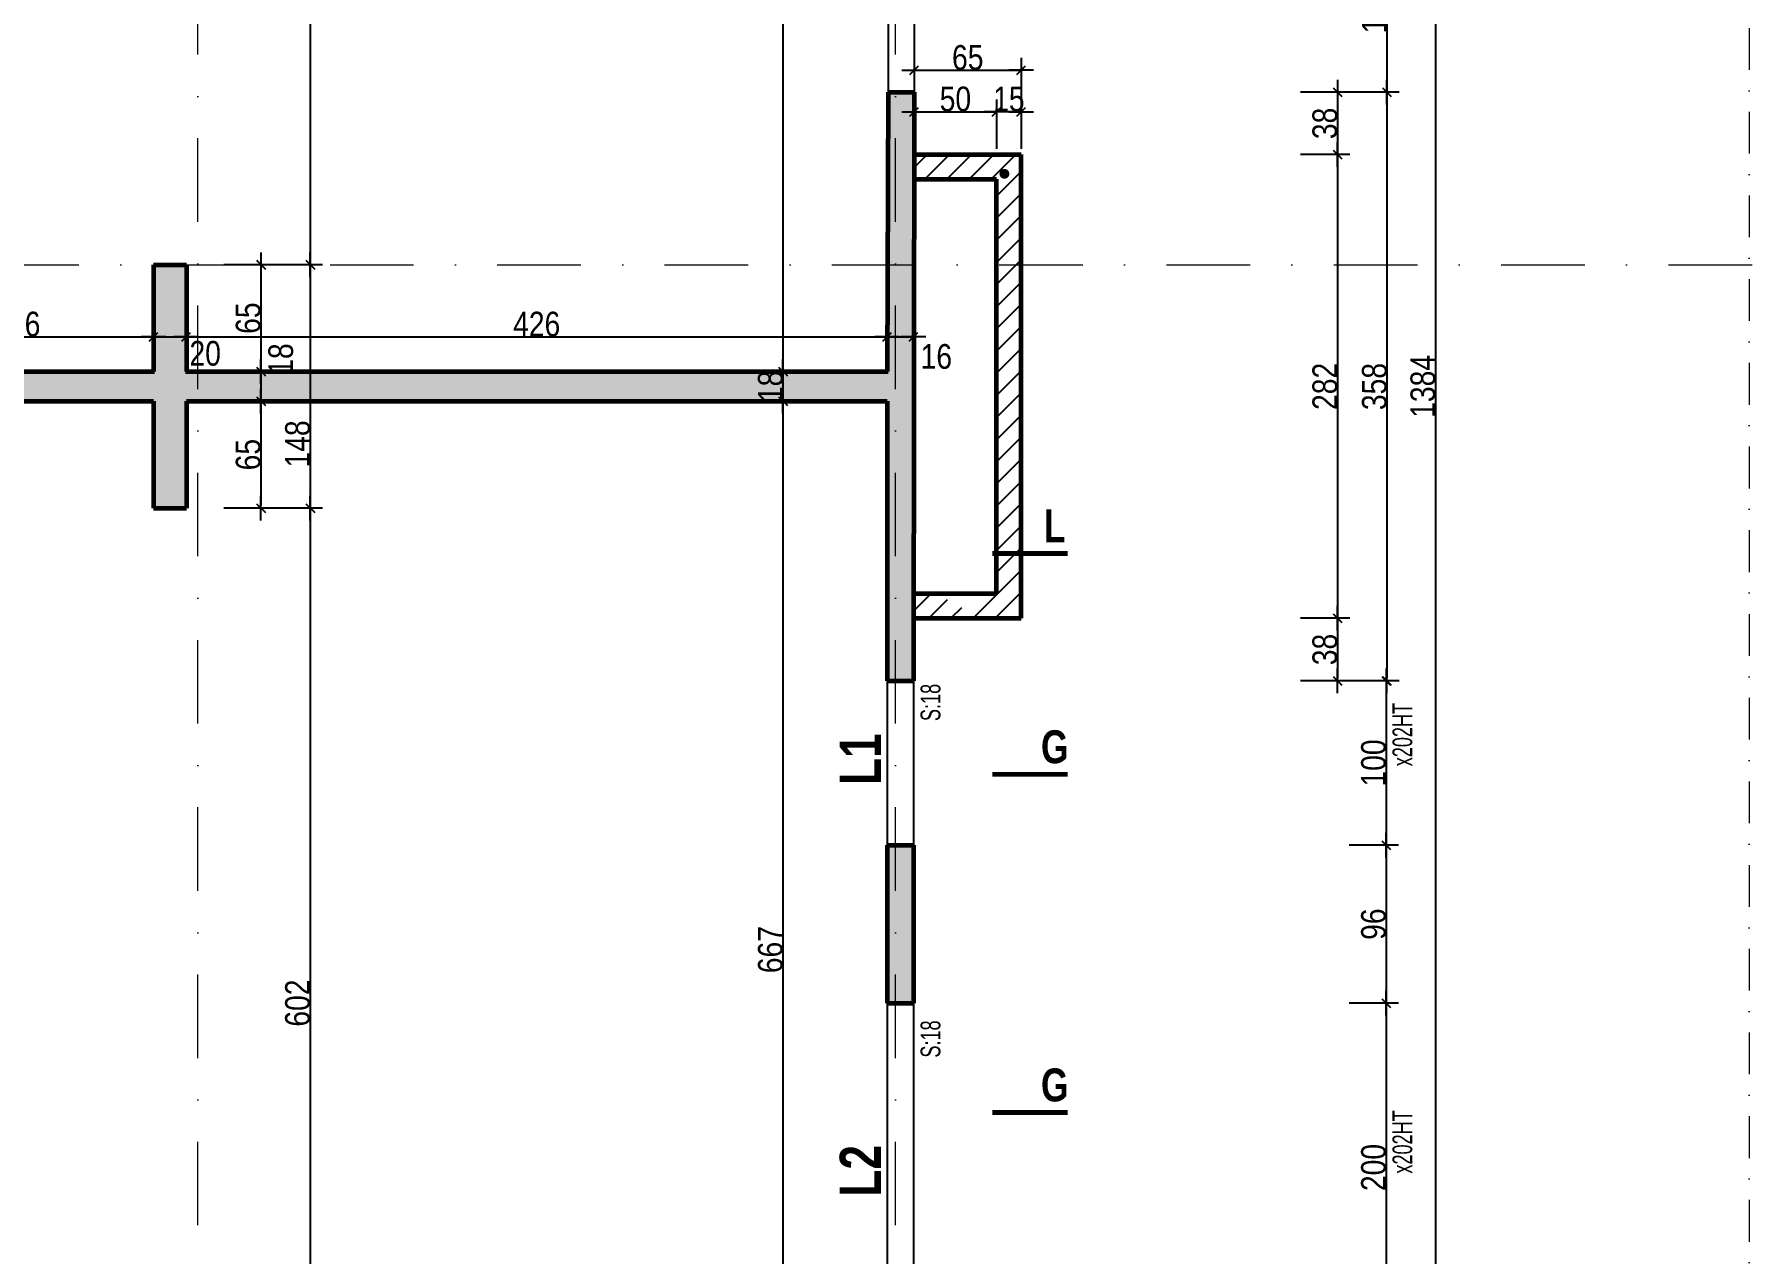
# Model space of a CAD drawing. Header units: millimetres. Extents: x 9051 to 35021, y -32652 to 0.
# Drawn here: x 30865 to 31910, y -30470 to -29728 of the extents above; entities that cross this region are included whole.
import ezdxf
from ezdxf.enums import TextEntityAlignment as Align

# ---------------------------------------------------------------- set-up
doc = ezdxf.new("R2010")
doc.units = ezdxf.units.MM
doc.linetypes.add('CACHEX2', pattern=[19.05, 12.7, -6.35])
doc.linetypes.add('TIRETPTX2', pattern=[50.8, 25.4, -12.7, 0, -12.7])
for name, color, linetype in [('01_cote_gen', 4, 'Continuous'), ('01_linteaux', 2, 'Continuous'), ('01_murs_sup', 2, 'CACHEX2'), ('01_poch_murs', 253, 'Continuous'), ('01_texte', 230, 'Continuous'), ('AA_COTES', 2, 'Continuous')]:
    doc.layers.add(name, color=color, linetype=linetype)
doc.layers.add('01_murs_coup', color=5, linetype='Continuous', lineweight=60)
doc.layers.add('01_tram_axes', color=2, linetype='TIRETPTX2', lineweight=9)
doc.styles.add('ARIAL NA', font='ARIALN.TTF')
doc.styles.add('impact', font='impact.ttf')
doc.styles.add('STYLE2', font='ARIALN.TTF')
doc.dimstyles.new('JB50', dxfattribs={"dimscale": 0.1, "dimtxt": 150, "dimasz": 15, "dimexe": 0.1, "dimexo": 0.1, "dimgap": 0.09, "dimtad": 1, "dimdec": 1, "dimdsep": 46, "dimtxsty": 'STYLE2', "dimblk1": 'BOND_G', "dimblk2": 'BOND_D', "dimsah": 1, "dimcen": 1.5, "dimdle": 0.01, "dimse1": 1, "dimse2": 1, "dimclrd": 4, "dimclre": 2, "dimclrt": 6, "dimazin": 2, "dimtfac": 2.333333, "dimtdec": 1, "dimtix": 1, "dimtmove": 2, "dimatfit": 3, "dimldrblk": 'BOND_G', "dimfxl": 1, "dimtolj": 1, "dimtzin": 0, "dimarcsym": 0})

# ---------------------------------------------------------------- blocks, each defined once
blk = doc.blocks.new('BOND_G')
at = {"layer": 'AA_COTES', "color": 0}
for p, q in [((0, -5), (0, 15)), ((5, 0), (-5, 0)), ((1.77, 1.77), (-1.77, -1.77))]:
    blk.add_line(p, q, dxfattribs=at)
blk = doc.blocks.new('BOND_D')
at = {"layer": 'AA_COTES', "color": 0}
for p, q in [((5, 0), (-5, 0)), ((-1.77, -1.77), (1.77, 1.77)), ((0, 5), (0, -15))]:
    blk.add_line(p, q, dxfattribs=at)
blk = doc.blocks.new('*D3959')
at = {"layer": '01_linteaux', "color": 4, "lineweight": -2, "ltscale": 0.1, "transparency": 16777216}
blk.add_line((31717.1, -29251.7), (31717.1, -30632.7), dxfattribs=at)
at = {"layer": 'Defpoints', "color": 0, "ltscale": 0.1, "transparency": 16777216}
for p in [(31699.6, -29250.2), (31449.1, -30634.2), (31717.1, -30634.2)]:
    blk.add_point(p, dxfattribs=at)
at = {"layer": '01_linteaux', "color": 4, "lineweight": -2, "ltscale": 0.1, "transparency": 16777216, "xscale": 1.5, "yscale": 1.5, "zscale": 1.5}
for name, p, rotation in [('BOND_G', (31717.1, -29250.2), 90), ('BOND_D', (31717.1, -30634.2), 270)]:
    blk.add_blockref(name, p, dxfattribs=dict(at, rotation=rotation))
at = {"layer": '01_linteaux', "color": 6, "ltscale": 0.1, "transparency": 16777216, "insert": (31709.5, -29942.2), "char_height": 15, "attachment_point": 5, "rotation": 90, "style": 'STYLE2'}
blk.add_mtext('\\A1;1384', dxfattribs=at)
blk = doc.blocks.new('*D4305')
at = {"layer": '01_linteaux', "color": 4, "lineweight": -2, "ltscale": 0.1, "transparency": 16777216}
blk.add_line((31687.6, -29664.8), (31687.6, -29761.8), dxfattribs=at)
at = {"layer": 'Defpoints', "color": 0, "ltscale": 0.1, "transparency": 16777216}
for p in [(31400.3, -29663.3), (31400.3, -29763.3), (31687.6, -29763.3)]:
    blk.add_point(p, dxfattribs=at)
at = {"layer": '01_linteaux', "color": 4, "lineweight": -2, "ltscale": 0.1, "transparency": 16777216, "xscale": 1.5, "yscale": 1.5, "zscale": 1.5}
for name, p, rotation in [('BOND_G', (31687.6, -29663.3), 90), ('BOND_D', (31687.6, -29763.3), 270)]:
    blk.add_blockref(name, p, dxfattribs=dict(at, rotation=rotation))
at = {"layer": '01_linteaux', "color": 6, "ltscale": 0.1, "transparency": 16777216, "insert": (31680, -29713.3), "char_height": 15, "attachment_point": 5, "rotation": 90, "style": 'STYLE2'}
blk.add_mtext('\\A1;100', dxfattribs=at)
blk = doc.blocks.new('*D4306')
at = {"layer": '01_linteaux', "color": 4, "lineweight": -2, "ltscale": 0.1, "transparency": 16777216}
blk.add_line((31687.6, -29764.8), (31687.6, -30119.7), dxfattribs=at)
at = {"layer": 'Defpoints', "color": 0, "ltscale": 0.1, "transparency": 16777216}
for p in [(31400.3, -29763.3), (31399.8, -30121.2), (31687.6, -30121.2)]:
    blk.add_point(p, dxfattribs=at)
at = {"layer": '01_linteaux', "color": 4, "lineweight": -2, "ltscale": 0.1, "transparency": 16777216, "xscale": 1.5, "yscale": 1.5, "zscale": 1.5}
for name, p, rotation in [('BOND_G', (31687.6, -29763.3), 90), ('BOND_D', (31687.6, -30121.2), 270)]:
    blk.add_blockref(name, p, dxfattribs=dict(at, rotation=rotation))
at = {"layer": '01_linteaux', "color": 6, "ltscale": 0.1, "transparency": 16777216, "insert": (31680, -29942.3), "char_height": 15, "attachment_point": 5, "rotation": 90, "style": 'STYLE2'}
blk.add_mtext('\\A1;358', dxfattribs=at)
blk = doc.blocks.new('*D4307')
at = {"layer": '01_linteaux', "color": 4, "lineweight": -2, "ltscale": 0.1, "transparency": 16777216}
blk.add_line((31687.1, -30122.7), (31687.1, -30219.7), dxfattribs=at)
at = {"layer": 'Defpoints', "color": 0, "ltscale": 0.1, "transparency": 16777216}
for p in [(31399.8, -30121.2), (31399.8, -30221.2), (31687.1, -30221.2)]:
    blk.add_point(p, dxfattribs=at)
at = {"layer": '01_linteaux', "color": 4, "lineweight": -2, "ltscale": 0.1, "transparency": 16777216, "xscale": 1.5, "yscale": 1.5, "zscale": 1.5}
for name, p, rotation in [('BOND_G', (31687.1, -30121.2), 90), ('BOND_D', (31687.1, -30221.2), 270)]:
    blk.add_blockref(name, p, dxfattribs=dict(at, rotation=rotation))
at = {"layer": '01_linteaux', "color": 6, "ltscale": 0.1, "transparency": 16777216, "insert": (31679.5, -30171.2), "char_height": 15, "attachment_point": 5, "rotation": 90, "style": 'STYLE2'}
blk.add_mtext('\\A1;100', dxfattribs=at)
blk = doc.blocks.new('*D4308')
at = {"layer": '01_linteaux', "color": 4, "lineweight": -2, "ltscale": 0.1, "transparency": 16777216}
blk.add_line((31687.1, -30222.7), (31687.1, -30315.7), dxfattribs=at)
at = {"layer": 'Defpoints', "color": 0, "ltscale": 0.1, "transparency": 16777216}
for p in [(31399.8, -30221.2), (31399.8, -30317.2), (31687.1, -30317.2)]:
    blk.add_point(p, dxfattribs=at)
at = {"layer": '01_linteaux', "color": 4, "lineweight": -2, "ltscale": 0.1, "transparency": 16777216, "xscale": 1.5, "yscale": 1.5, "zscale": 1.5}
for name, p, rotation in [('BOND_G', (31687.1, -30221.2), 90), ('BOND_D', (31687.1, -30317.2), 270)]:
    blk.add_blockref(name, p, dxfattribs=dict(at, rotation=rotation))
at = {"layer": '01_linteaux', "color": 6, "ltscale": 0.1, "transparency": 16777216, "insert": (31679.5, -30269.2), "char_height": 15, "attachment_point": 5, "rotation": 90, "style": 'STYLE2'}
blk.add_mtext('\\A1;96', dxfattribs=at)
blk = doc.blocks.new('*D4309')
at = {"layer": '01_linteaux', "color": 4, "lineweight": -2, "ltscale": 0.1, "transparency": 16777216}
blk.add_line((31687.1, -30318.7), (31687.1, -30515.7), dxfattribs=at)
at = {"layer": 'Defpoints', "color": 0, "ltscale": 0.1, "transparency": 16777216}
for p in [(31399.8, -30317.2), (31399.8, -30517.2), (31687.1, -30517.2)]:
    blk.add_point(p, dxfattribs=at)
at = {"layer": '01_linteaux', "color": 4, "lineweight": -2, "ltscale": 0.1, "transparency": 16777216, "xscale": 1.5, "yscale": 1.5, "zscale": 1.5}
for name, p, rotation in [('BOND_G', (31687.1, -30317.2), 90), ('BOND_D', (31687.1, -30517.2), 270)]:
    blk.add_blockref(name, p, dxfattribs=dict(at, rotation=rotation))
at = {"layer": '01_linteaux', "color": 6, "ltscale": 0.1, "transparency": 16777216, "insert": (31679.5, -30417.2), "char_height": 15, "attachment_point": 5, "rotation": 90, "style": 'STYLE2'}
blk.add_mtext('\\A1;200', dxfattribs=at)
blk = doc.blocks.new('*D4337')
at = {"layer": '01_cote_gen', "color": 4, "lineweight": -2, "ltscale": 0.1, "transparency": 16777216}
blk.add_line((31320.5, -29267.7), (31320.5, -29931.7), dxfattribs=at)
at = {"layer": 'Defpoints', "color": 0, "ltscale": 0.1, "transparency": 16777216}
for p in [(31305.2, -29266.2), (31305.2, -29933.2), (31320.5, -29933.2)]:
    blk.add_point(p, dxfattribs=at)
at = {"layer": '01_cote_gen', "color": 4, "lineweight": -2, "ltscale": 0.1, "transparency": 16777216, "xscale": 1.5, "yscale": 1.5, "zscale": 1.5}
for name, p, rotation in [('BOND_G', (31320.5, -29266.2), 90), ('BOND_D', (31320.5, -29933.2), 270)]:
    blk.add_blockref(name, p, dxfattribs=dict(at, rotation=rotation))
at = {"layer": '01_cote_gen', "color": 6, "ltscale": 0.1, "transparency": 16777216, "insert": (31312.9, -29599.7), "char_height": 15, "attachment_point": 5, "rotation": 90, "style": 'STYLE2'}
blk.add_mtext('\\A1;667', dxfattribs=at)
blk = doc.blocks.new('*D4338')
at = {"layer": '01_cote_gen', "color": 4, "lineweight": -2, "ltscale": 0.1, "transparency": 16777216}
blk.add_line((31320.5, -29934.7), (31320.5, -29949.7), dxfattribs=at)
at = {"layer": 'Defpoints', "color": 0, "ltscale": 0.1, "transparency": 16777216}
for p in [(31223.1, -29933.2), (31223.1, -29951.2), (31320.5, -29951.2)]:
    blk.add_point(p, dxfattribs=at)
at = {"layer": '01_cote_gen', "color": 4, "lineweight": -2, "ltscale": 0.1, "transparency": 16777216, "xscale": 1.5, "yscale": 1.5, "zscale": 1.5}
for name, p, rotation in [('BOND_G', (31320.5, -29933.2), 90), ('BOND_D', (31320.5, -29951.2), 270)]:
    blk.add_blockref(name, p, dxfattribs=dict(at, rotation=rotation))
at = {"layer": '01_cote_gen', "color": 6, "ltscale": 0.1, "transparency": 16777216, "insert": (31312.9, -29942.2), "char_height": 15, "attachment_point": 5, "rotation": 90, "style": 'STYLE2'}
blk.add_mtext('\\A1;18', dxfattribs=at)
blk = doc.blocks.new('*D4339')
at = {"layer": '01_cote_gen', "color": 4, "lineweight": -2, "ltscale": 0.1, "transparency": 16777216}
blk.add_line((31320.5, -29952.7), (31320.5, -30616.7), dxfattribs=at)
at = {"layer": 'Defpoints', "color": 0, "ltscale": 0.1, "transparency": 16777216}
for p in [(31220.4, -29951.2), (31293.2, -30618.2), (31320.5, -30618.2)]:
    blk.add_point(p, dxfattribs=at)
at = {"layer": '01_cote_gen', "color": 4, "lineweight": -2, "ltscale": 0.1, "transparency": 16777216, "xscale": 1.5, "yscale": 1.5, "zscale": 1.5}
for name, p, rotation in [('BOND_G', (31320.5, -29951.2), 90), ('BOND_D', (31320.5, -30618.2), 270)]:
    blk.add_blockref(name, p, dxfattribs=dict(at, rotation=rotation))
at = {"layer": '01_cote_gen', "color": 6, "ltscale": 0.1, "transparency": 16777216, "insert": (31312.9, -30284.7), "char_height": 15, "attachment_point": 5, "rotation": 90, "style": 'STYLE2'}
blk.add_mtext('\\A1;667', dxfattribs=at)
blk = doc.blocks.new('*D4340')
at = {"layer": '01_cote_gen', "color": 4, "lineweight": -2, "ltscale": 0.1, "transparency": 16777216}
blk.add_line((31033.2, -29267.7), (31033.2, -29866.7), dxfattribs=at)
at = {"layer": 'Defpoints', "color": 0, "ltscale": 0.1, "transparency": 16777216}
for p in [(30978.1, -29266.2), (30957.8, -29868.2), (31033.2, -29868.2)]:
    blk.add_point(p, dxfattribs=at)
at = {"layer": '01_cote_gen', "color": 4, "lineweight": -2, "ltscale": 0.1, "transparency": 16777216, "xscale": 1.5, "yscale": 1.5, "zscale": 1.5}
for name, p, rotation in [('BOND_G', (31033.2, -29266.2), 90), ('BOND_D', (31033.2, -29868.2), 270)]:
    blk.add_blockref(name, p, dxfattribs=dict(at, rotation=rotation))
at = {"layer": '01_cote_gen', "color": 6, "ltscale": 0.1, "transparency": 16777216, "insert": (31025.5, -29567.2), "char_height": 15, "attachment_point": 5, "rotation": 90, "style": 'STYLE2'}
blk.add_mtext('\\A1;602', dxfattribs=at)
blk = doc.blocks.new('*D4341')
at = {"layer": '01_cote_gen', "color": 4, "lineweight": -2, "ltscale": 0.1, "transparency": 16777216}
blk.add_line((31033.2, -29869.7), (31033.2, -30014.7), dxfattribs=at)
at = {"layer": 'Defpoints', "color": 0, "ltscale": 0.1, "transparency": 16777216}
for p in [(30957.8, -29868.2), (30957.8, -30016.2), (31033.2, -30016.2)]:
    blk.add_point(p, dxfattribs=at)
at = {"layer": '01_cote_gen', "color": 4, "lineweight": -2, "ltscale": 0.1, "transparency": 16777216, "xscale": 1.5, "yscale": 1.5, "zscale": 1.5}
for name, p, rotation in [('BOND_G', (31033.2, -29868.2), 90), ('BOND_D', (31033.2, -30016.2), 270)]:
    blk.add_blockref(name, p, dxfattribs=dict(at, rotation=rotation))
at = {"layer": '01_cote_gen', "color": 6, "ltscale": 0.1, "transparency": 16777216, "insert": (31025.5, -29977.2), "char_height": 15, "attachment_point": 5, "rotation": 90, "style": 'STYLE2'}
blk.add_mtext('\\A1;148', dxfattribs=at)
blk = doc.blocks.new('*D4342')
at = {"layer": '01_cote_gen', "color": 4, "lineweight": -2, "ltscale": 0.1, "transparency": 16777216}
blk.add_line((31033.2, -30017.7), (31033.2, -30616.7), dxfattribs=at)
at = {"layer": 'Defpoints', "color": 0, "ltscale": 0.1, "transparency": 16777216}
for p in [(30957.8, -30016.2), (30957.8, -30618.2), (31033.2, -30618.2)]:
    blk.add_point(p, dxfattribs=at)
at = {"layer": '01_cote_gen', "color": 4, "lineweight": -2, "ltscale": 0.1, "transparency": 16777216, "xscale": 1.5, "yscale": 1.5, "zscale": 1.5}
for name, p, rotation in [('BOND_G', (31033.2, -30016.2), 90), ('BOND_D', (31033.2, -30618.2), 270)]:
    blk.add_blockref(name, p, dxfattribs=dict(at, rotation=rotation))
at = {"layer": '01_cote_gen', "color": 6, "ltscale": 0.1, "transparency": 16777216, "insert": (31025.5, -30317.2), "char_height": 15, "attachment_point": 5, "rotation": 90, "style": 'STYLE2'}
blk.add_mtext('\\A1;602', dxfattribs=at)
blk = doc.blocks.new('*D4343')
at = {"layer": '01_cote_gen', "color": 4, "lineweight": -2, "ltscale": 0.1, "transparency": 16777216}
blk.add_line((31003.2, -29869.7), (31003.2, -29931.7), dxfattribs=at)
at = {"layer": 'Defpoints', "color": 0, "ltscale": 0.1, "transparency": 16777216}
for p in [(30957.8, -29868.2), (30982.1, -29933.2), (31003.2, -29933.2)]:
    blk.add_point(p, dxfattribs=at)
at = {"layer": '01_cote_gen', "color": 4, "lineweight": -2, "ltscale": 0.1, "transparency": 16777216, "xscale": 1.5, "yscale": 1.5, "zscale": 1.5}
for name, p, rotation in [('BOND_G', (31003.2, -29868.2), 90), ('BOND_D', (31003.2, -29933.2), 270)]:
    blk.add_blockref(name, p, dxfattribs=dict(at, rotation=rotation))
at = {"layer": '01_cote_gen', "color": 6, "ltscale": 0.1, "transparency": 16777216, "insert": (30995.5, -29900.7), "char_height": 15, "attachment_point": 5, "rotation": 90, "style": 'STYLE2'}
blk.add_mtext('\\A1;65', dxfattribs=at)
blk = doc.blocks.new('*D4344')
at = {"layer": '01_cote_gen', "color": 4, "lineweight": -2, "ltscale": 0.1, "transparency": 16777216}
blk.add_line((31003.2, -29934.7), (31003.2, -29949.7), dxfattribs=at)
at = {"layer": 'Defpoints', "color": 0, "ltscale": 0.1, "transparency": 16777216}
for p in [(30972.2, -29933.2), (30972.2, -29951.2), (31003.2, -29951.2)]:
    blk.add_point(p, dxfattribs=at)
at = {"layer": '01_cote_gen', "color": 4, "lineweight": -2, "ltscale": 0.1, "transparency": 16777216, "xscale": 1.5, "yscale": 1.5, "zscale": 1.5}
for name, p, rotation in [('BOND_G', (31003.2, -29933.2), 90), ('BOND_D', (31003.2, -29951.2), 270)]:
    blk.add_blockref(name, p, dxfattribs=dict(at, rotation=rotation))
at = {"layer": '01_cote_gen', "color": 6, "ltscale": 0.1, "transparency": 16777216, "insert": (31015.3, -29925.6), "char_height": 15, "attachment_point": 5, "rotation": 90, "style": 'STYLE2'}
blk.add_mtext('\\A1;18', dxfattribs=at)
blk = doc.blocks.new('*D4345')
at = {"layer": '01_cote_gen', "color": 4, "lineweight": -2, "ltscale": 0.1, "transparency": 16777216}
blk.add_line((31003.2, -29952.7), (31003.2, -30014.7), dxfattribs=at)
at = {"layer": 'Defpoints', "color": 0, "ltscale": 0.1, "transparency": 16777216}
for p in [(30971, -29951.2), (30957.8, -30016.2), (31003.2, -30016.2)]:
    blk.add_point(p, dxfattribs=at)
at = {"layer": '01_cote_gen', "color": 4, "lineweight": -2, "ltscale": 0.1, "transparency": 16777216, "xscale": 1.5, "yscale": 1.5, "zscale": 1.5}
for name, p, rotation in [('BOND_G', (31003.2, -29951.2), 90), ('BOND_D', (31003.2, -30016.2), 270)]:
    blk.add_blockref(name, p, dxfattribs=dict(at, rotation=rotation))
at = {"layer": '01_cote_gen', "color": 6, "ltscale": 0.1, "transparency": 16777216, "insert": (30995.5, -29983.7), "char_height": 15, "attachment_point": 5, "rotation": 90, "style": 'STYLE2'}
blk.add_mtext('\\A1;65', dxfattribs=at)
blk = doc.blocks.new('*D4097')
at = {"layer": '01_cote_gen', "color": 4, "lineweight": -2, "ltscale": 0.1, "transparency": 16777216}
blk.add_line((30773.3, -29912), (30936.3, -29912), dxfattribs=at)
at = {"layer": 'Defpoints', "color": 0, "ltscale": 0.1, "transparency": 16777216}
for p in [(30937.8, -29912), (30937.8, -29920.7), (30771.8, -29930.9)]:
    blk.add_point(p, dxfattribs=at)
at = {"layer": '01_cote_gen', "color": 4, "lineweight": -2, "ltscale": 0.1, "transparency": 16777216, "xscale": 1.5, "yscale": 1.5, "zscale": 1.5, "rotation": 180}
blk.add_blockref('BOND_G', (30771.8, -29912), dxfattribs=at)
at = {"layer": '01_cote_gen', "color": 4, "lineweight": -2, "ltscale": 0.1, "transparency": 16777216, "xscale": 1.5, "yscale": 1.5, "zscale": 1.5}
blk.add_blockref('BOND_D', (30937.8, -29912), dxfattribs=at)
at = {"layer": '01_cote_gen', "color": 6, "ltscale": 0.1, "transparency": 16777216, "insert": (30854.8, -29904.4), "char_height": 15, "attachment_point": 5, "style": 'STYLE2'}
blk.add_mtext('\\A1;166', dxfattribs=at)
blk = doc.blocks.new('*D4098')
at = {"layer": '01_cote_gen', "color": 4, "lineweight": -2, "ltscale": 0.1, "transparency": 16777216}
blk.add_line((30939.3, -29912), (30956.3, -29912), dxfattribs=at)
at = {"layer": 'Defpoints', "color": 0, "ltscale": 0.1, "transparency": 16777216}
for p in [(30937.8, -29897.4), (30957.8, -29897.4), (30957.8, -29912)]:
    blk.add_point(p, dxfattribs=at)
at = {"layer": '01_cote_gen', "color": 4, "lineweight": -2, "ltscale": 0.1, "transparency": 16777216, "xscale": 1.5, "yscale": 1.5, "zscale": 1.5, "rotation": 180}
blk.add_blockref('BOND_G', (30937.8, -29912), dxfattribs=at)
at = {"layer": '01_cote_gen', "color": 4, "lineweight": -2, "ltscale": 0.1, "transparency": 16777216, "xscale": 1.5, "yscale": 1.5, "zscale": 1.5}
blk.add_blockref('BOND_D', (30957.8, -29912), dxfattribs=at)
at = {"layer": '01_cote_gen', "color": 6, "ltscale": 0.1, "transparency": 16777216, "insert": (30969.3, -29922.2), "char_height": 15, "attachment_point": 5, "style": 'STYLE2'}
blk.add_mtext('\\A1;20', dxfattribs=at)
blk = doc.blocks.new('*D4099')
at = {"layer": '01_cote_gen', "color": 4, "lineweight": -2, "ltscale": 0.1, "transparency": 16777216}
blk.add_line((30959.3, -29912), (31382.3, -29912), dxfattribs=at)
at = {"layer": 'Defpoints', "color": 0, "ltscale": 0.1, "transparency": 16777216}
for p in [(30957.8, -29887.8), (31383.8, -29887.8), (31383.8, -29912)]:
    blk.add_point(p, dxfattribs=at)
at = {"layer": '01_cote_gen', "color": 4, "lineweight": -2, "ltscale": 0.1, "transparency": 16777216, "xscale": 1.5, "yscale": 1.5, "zscale": 1.5, "rotation": 180}
blk.add_blockref('BOND_G', (30957.8, -29912), dxfattribs=at)
at = {"layer": '01_cote_gen', "color": 4, "lineweight": -2, "ltscale": 0.1, "transparency": 16777216, "xscale": 1.5, "yscale": 1.5, "zscale": 1.5}
blk.add_blockref('BOND_D', (31383.8, -29912), dxfattribs=at)
at = {"layer": '01_cote_gen', "color": 6, "ltscale": 0.1, "transparency": 16777216, "insert": (31170.8, -29904.4), "char_height": 15, "attachment_point": 5, "style": 'STYLE2'}
blk.add_mtext('\\A1;426', dxfattribs=at)
blk = doc.blocks.new('*D4100')
at = {"layer": '01_cote_gen', "color": 4, "lineweight": -2, "ltscale": 0.1, "transparency": 16777216}
blk.add_line((31385.3, -29912), (31398.3, -29912), dxfattribs=at)
at = {"layer": 'Defpoints', "color": 0, "ltscale": 0.1, "transparency": 16777216}
for p in [(31383.8, -29894.2), (31399.8, -29894.2), (31399.8, -29912)]:
    blk.add_point(p, dxfattribs=at)
at = {"layer": '01_cote_gen', "color": 4, "lineweight": -2, "ltscale": 0.1, "transparency": 16777216, "xscale": 1.5, "yscale": 1.5, "zscale": 1.5, "rotation": 180}
blk.add_blockref('BOND_G', (31383.8, -29912), dxfattribs=at)
at = {"layer": '01_cote_gen', "color": 4, "lineweight": -2, "ltscale": 0.1, "transparency": 16777216, "xscale": 1.5, "yscale": 1.5, "zscale": 1.5}
blk.add_blockref('BOND_D', (31399.8, -29912), dxfattribs=at)
at = {"layer": '01_cote_gen', "color": 6, "ltscale": 0.1, "transparency": 16777216, "insert": (31413.7, -29924.1), "char_height": 15, "attachment_point": 5, "style": 'STYLE2'}
blk.add_mtext('\\A1;16', dxfattribs=at)
blk = doc.blocks.new('*D4457')
at = {"layer": '01_cote_gen', "color": 4, "lineweight": -2, "ltscale": 0.1, "transparency": 16777216}
blk.add_line((31657.6, -29764.8), (31657.6, -29799.7), dxfattribs=at)
at = {"layer": 'Defpoints', "color": 0, "ltscale": 0.1, "transparency": 16777216}
for p in [(31400.3, -29763.3), (31465.3, -29801.2), (31657.6, -29801.2)]:
    blk.add_point(p, dxfattribs=at)
at = {"layer": '01_cote_gen', "color": 4, "lineweight": -2, "ltscale": 0.1, "transparency": 16777216, "xscale": 1.5, "yscale": 1.5, "zscale": 1.5}
for name, p, rotation in [('BOND_G', (31657.6, -29763.3), 90), ('BOND_D', (31657.6, -29801.2), 270)]:
    blk.add_blockref(name, p, dxfattribs=dict(at, rotation=rotation))
at = {"layer": '01_cote_gen', "color": 6, "ltscale": 0.1, "transparency": 16777216, "insert": (31649.9, -29782.3), "char_height": 15, "attachment_point": 5, "rotation": 90, "style": 'STYLE2'}
blk.add_mtext('\\A1;38', dxfattribs=at)
blk = doc.blocks.new('*D4458')
at = {"layer": '01_cote_gen', "color": 4, "lineweight": -2, "ltscale": 0.1, "transparency": 16777216}
blk.add_line((31657.6, -29802.7), (31657.6, -30081.7), dxfattribs=at)
at = {"layer": 'Defpoints', "color": 0, "ltscale": 0.1, "transparency": 16777216}
for p in [(31465.3, -29801.2), (31465.3, -30083.2), (31657.6, -30083.2)]:
    blk.add_point(p, dxfattribs=at)
at = {"layer": '01_cote_gen', "color": 4, "lineweight": -2, "ltscale": 0.1, "transparency": 16777216, "xscale": 1.5, "yscale": 1.5, "zscale": 1.5}
for name, p, rotation in [('BOND_G', (31657.6, -29801.2), 90), ('BOND_D', (31657.6, -30083.2), 270)]:
    blk.add_blockref(name, p, dxfattribs=dict(at, rotation=rotation))
at = {"layer": '01_cote_gen', "color": 6, "ltscale": 0.1, "transparency": 16777216, "insert": (31649.9, -29942.2), "char_height": 15, "attachment_point": 5, "rotation": 90, "style": 'STYLE2'}
blk.add_mtext('\\A1;282', dxfattribs=at)
blk = doc.blocks.new('*D4459')
at = {"layer": '01_cote_gen', "color": 4, "lineweight": -2, "ltscale": 0.1, "transparency": 16777216}
blk.add_line((31657.6, -30084.7), (31657.6, -30119.7), dxfattribs=at)
at = {"layer": 'Defpoints', "color": 0, "ltscale": 0.1, "transparency": 16777216}
for p in [(31465.3, -30083.2), (31399.8, -30121.2), (31657.6, -30121.2)]:
    blk.add_point(p, dxfattribs=at)
at = {"layer": '01_cote_gen', "color": 4, "lineweight": -2, "ltscale": 0.1, "transparency": 16777216, "xscale": 1.5, "yscale": 1.5, "zscale": 1.5}
for name, p, rotation in [('BOND_G', (31657.6, -30083.2), 90), ('BOND_D', (31657.6, -30121.2), 270)]:
    blk.add_blockref(name, p, dxfattribs=dict(at, rotation=rotation))
at = {"layer": '01_cote_gen', "color": 6, "ltscale": 0.1, "transparency": 16777216, "insert": (31649.9, -30102.2), "char_height": 15, "attachment_point": 5, "rotation": 90, "style": 'STYLE2'}
blk.add_mtext('\\A1;38', dxfattribs=at)
blk = doc.blocks.new('*D4460')
at = {"layer": '01_cote_gen', "color": 4, "lineweight": -2, "ltscale": 0.1, "transparency": 16777216}
blk.add_line((31401.8, -29750), (31463.8, -29750), dxfattribs=at)
at = {"layer": 'Defpoints', "color": 0, "ltscale": 0.1, "transparency": 16777216}
for p in [(31465.3, -29750), (31400.3, -29751.6), (31465.3, -29801.2)]:
    blk.add_point(p, dxfattribs=at)
at = {"layer": '01_cote_gen', "color": 4, "lineweight": -2, "ltscale": 0.1, "transparency": 16777216, "xscale": 1.5, "yscale": 1.5, "zscale": 1.5, "rotation": 180}
blk.add_blockref('BOND_G', (31400.3, -29750), dxfattribs=at)
at = {"layer": '01_cote_gen', "color": 4, "lineweight": -2, "ltscale": 0.1, "transparency": 16777216, "xscale": 1.5, "yscale": 1.5, "zscale": 1.5}
blk.add_blockref('BOND_D', (31465.3, -29750), dxfattribs=at)
at = {"layer": '01_cote_gen', "color": 6, "ltscale": 0.1, "transparency": 16777216, "insert": (31432.8, -29742.3), "char_height": 15, "attachment_point": 5, "style": 'STYLE2'}
blk.add_mtext('\\A1;65', dxfattribs=at)
blk = doc.blocks.new('*D4461')
at = {"layer": '01_cote_gen', "color": 4, "lineweight": -2, "ltscale": 0.1, "transparency": 16777216}
blk.add_line((31401.8, -29775.2), (31448.8, -29775.2), dxfattribs=at)
at = {"layer": 'Defpoints', "color": 0, "ltscale": 0.1, "transparency": 16777216}
for p in [(31450.3, -29775.2), (31400.3, -29789.2), (31450.3, -29816.2)]:
    blk.add_point(p, dxfattribs=at)
at = {"layer": '01_cote_gen', "color": 4, "lineweight": -2, "ltscale": 0.1, "transparency": 16777216, "xscale": 1.5, "yscale": 1.5, "zscale": 1.5, "rotation": 180}
blk.add_blockref('BOND_G', (31400.3, -29775.2), dxfattribs=at)
at = {"layer": '01_cote_gen', "color": 4, "lineweight": -2, "ltscale": 0.1, "transparency": 16777216, "xscale": 1.5, "yscale": 1.5, "zscale": 1.5}
blk.add_blockref('BOND_D', (31450.3, -29775.2), dxfattribs=at)
at = {"layer": '01_cote_gen', "color": 6, "ltscale": 0.1, "transparency": 16777216, "insert": (31425.3, -29767.5), "char_height": 15, "attachment_point": 5, "style": 'STYLE2'}
blk.add_mtext('\\A1;50', dxfattribs=at)
blk = doc.blocks.new('*D4462')
at = {"layer": '01_cote_gen', "color": 4, "lineweight": -2, "ltscale": 0.1, "transparency": 16777216}
for p, q in [((31448.8, -29775.2), (31447.3, -29775.2)), ((31465.3, -29775.2), (31450.3, -29775.2)), ((31466.8, -29775.2), (31468.3, -29775.2))]:
    blk.add_line(p, q, dxfattribs=at)
at = {"layer": 'Defpoints', "color": 0, "ltscale": 0.1, "transparency": 16777216}
for p in [(31450.3, -29775.2), (31465.3, -29772.5), (31450.3, -29782.7)]:
    blk.add_point(p, dxfattribs=at)
at = {"layer": '01_cote_gen', "color": 4, "lineweight": -2, "ltscale": 0.1, "transparency": 16777216, "xscale": 1.5, "yscale": 1.5, "zscale": 1.5}
blk.add_blockref('BOND_D', (31450.3, -29775.2), dxfattribs=at)
at = {"layer": '01_cote_gen', "color": 4, "lineweight": -2, "ltscale": 0.1, "transparency": 16777216, "xscale": 1.5, "yscale": 1.5, "zscale": 1.5, "rotation": 180}
blk.add_blockref('BOND_G', (31465.3, -29775.2), dxfattribs=at)
at = {"layer": '01_cote_gen', "color": 6, "ltscale": 0.1, "transparency": 16777216, "insert": (31457.8, -29767.5), "char_height": 15, "attachment_point": 5, "style": 'STYLE2'}
blk.add_mtext('\\A1;15', dxfattribs=at)

msp = doc.modelspace()

# ---------------------------------------------------------------- hatches: boundary and pattern name
at = {"layer": '01_murs_sup', "ltscale": 0.1}
h = msp.add_hatch(dxfattribs=at)
h.set_pattern_fill('DASH', color=256, scale=2.5, angle=135)
h.set_pattern_definition([(135, (1661.767, 4701.774), (-11.2253202, 9e-16), [7.9375, -7.9375])])
h.paths.add_polyline_path([(30586.84, -29250.23), (30360.84, -29250.23), (30360.84, -29877.23), (30612.84, -29877.23), (30612.84, -29859.23), (30376.84, -29859.23), (30376.84, -29266.23), (30586.84, -29266.23)])
h.paths.add_polyline_path([(30844.84, -29250.23), (30686.84, -29250.23), (30686.84, -29266.23), (30844.84, -29266.23)])
h.paths.add_polyline_path([(31162.84, -29250.23), (30944.84, -29250.23), (30944.84, -29266.23), (31162.84, -29266.23)])
h.paths.add_polyline_path([(31399.84, -29250.23), (31262.84, -29250.23), (31262.84, -29266.23), (31383.84, -29266.23), (31383.84, -29317.23), (31399.84, -29317.23)])
h.paths.add_polyline_path([(31399.84, -29517.23), (31383.84, -29517.23), (31384.33, -29663.27), (31400.33, -29663.27)])
h.paths.add_polyline_path([(31400.33, -29763.27), (31384.33, -29763.27), (31383.84, -29933.23), (30957.84, -29933.23), (30957.84, -29868.23), (30937.84, -29868.23), (30937.84, -29933.23), (30771.84, -29933.23), (30771.84, -29859.23), (30714.84, -29859.23), (30714.84, -29877.23), (30753.84, -29877.23), (30753.84, -30007.23), (30714.84, -30007.23), (30714.84, -30025.23), (30771.84, -30025.23), (30771.84, -29951.23), (30937.84, -29951.23), (30937.84, -30016.23), (30957.84, -30016.23), (30957.84, -29951.23), (31383.84, -29951.23), (31383.84, -30121.23), (31399.84, -30121.23)])
h.paths.add_polyline_path([(31399.84, -30221.23), (31383.84, -30221.23), (31383.84, -30317.23), (31399.84, -30317.23)])
h.paths.add_polyline_path([(31399.84, -30541.86), (31383.84, -30541.86), (31383.84, -30618.23), (31256.84, -30618.23), (31256.84, -30634.23), (31399.84, -30634.23)])
h.paths.add_polyline_path([(31056.84, -30618.23), (30721.84, -30618.23), (30721.84, -30634.23), (31056.84, -30634.23)])
h.paths.add_polyline_path([(30621.84, -30618.23), (30376.84, -30618.23), (30376.84, -30025.23), (30612.84, -30025.23), (30612.84, -30007.23), (30360.84, -30007.23), (30360.84, -30634.23), (30621.84, -30634.23)])
h.paths.add_polyline_path([(30358.84, -30022.21), (30119.84, -30022.21), (30119.84, -30040.21), (30342.84, -30040.21), (30342.84, -30380.21), (30002.84, -30380.21), (30002.84, -30040.21), (30017.84, -30040.21), (30017.84, -30022.21), (29919.84, -30022.21), (29919.84, -30040.21), (29982.84, -30040.21), (29982.84, -30203.21), (29757.84, -30203.21), (29757.84, -30040.21), (29817.84, -30040.21), (29817.84, -30022.21), (29737.84, -30022.21), (29737.84, -30443.21), (29963.8, -30443.21), (29963.8, -30608.21), (29738.84, -30608.21), (29738.84, -30792.21), (29756.84, -30792.21), (29756.84, -30628.21), (29983.8, -30628.21), (29983.8, -30400.22), (30342.84, -30400.21), (30342.84, -30673.23), (30358.84, -30673.23)])
h.paths.add_polyline_path([(29963.8, -30423.21), (29757.84, -30423.21), (29757.84, -30333.21), (29982.84, -30333.21), (29982.84, -30380.21), (29963.8, -30380.21)], flags=16)
h.paths.add_polyline_path([(29982.84, -30313.21), (29757.84, -30313.21), (29757.84, -30223.21), (29982.84, -30223.21)], flags=16)
h.paths.add_polyline_path([(30358.84, -30773.23), (30342.84, -30773.23), (30342.84, -31017.23), (30358.84, -31017.23)])
h.paths.add_polyline_path([(30358.84, -31117.23), (30342.84, -31117.23), (30342.84, -31317.23), (30358.84, -31317.23)])
h.paths.add_polyline_path([(30358.84, -31417.23), (30342.84, -31417.23), (30342.84, -31663.23), (30312.84, -31663.23), (30312.84, -31679.23), (30358.84, -31679.23)])
at = {"layer": '01_poch_murs', "ltscale": 0.1}
h = msp.add_hatch(color=256, dxfattribs=at)
h.dxf.hatch_style = 1
h.paths.add_polyline_path([(29608.84, -29552.29), (29590.84, -29552.29), (29590.84, -29250.23), (29487.84, -29250.23), (29487.84, -29266.23), (29590.84, -29266.23), (29590.84, -29911.24), (29608.84, -29911.24), (29608.84, -29877.24), (29984.84, -29877.24), (29984.84, -29859.21), (29608.84, -29859.23), (29608.84, -29266.23), (29687.84, -29266.23), (29687.84, -29250.23), (29608.84, -29250.23)])
h.paths.add_polyline_path([(29387.84, -29250.23), (29287.84, -29250.23), (29287.84, -29266.23), (29387.84, -29266.23)])
h.paths.add_polyline_path([(29087.84, -29250.23), (28974.84, -29250.23), (28974.84, -29722.23), (28990.84, -29722.23), (28990.84, -29266.23), (29087.84, -29266.23)])
h.paths.add_polyline_path([(30358.84, -29552.29), (30342.84, -29552.29), (30342.84, -29250.23), (30187.84, -29250.23), (30187.84, -29266.23), (30342.84, -29266.23), (30342.84, -29859.23), (30086.84, -29859.23), (30086.84, -29877.23), (30358.84, -29877.21)])
h.paths.add_polyline_path([(30087.84, -29250.23), (29887.84, -29250.23), (29887.84, -29266.23), (30087.84, -29266.23)])
h.paths.add_polyline_path([(30017.84, -30022.21), (29919.84, -30022.21), (29919.84, -30040.21), (29982.84, -30040.21), (29982.84, -30203.21), (29757.84, -30203.21), (29757.84, -30040.21), (29817.84, -30040.21), (29817.84, -30022.21), (29737.84, -30022.21), (29737.84, -30443.21), (29963.8, -30443.21), (29963.8, -30608.21), (29738.84, -30608.21), (29738.84, -30792.21), (29756.84, -30792.21), (29756.84, -30628.21), (29983.8, -30628.21), (29983.8, -30400.22), (30342.84, -30400.21), (30342.84, -30673.23), (30358.84, -30673.23), (30358.84, -30022.21), (30119.84, -30022.21), (30119.84, -30040.21), (30342.84, -30040.21), (30342.84, -30380.21), (30002.84, -30380.21), (30002.84, -30040.21), (30017.84, -30040.21)])
h.paths.add_polyline_path([(29982.84, -30223.21), (29982.84, -30313.21), (29757.84, -30313.21), (29757.84, -30223.21)], flags=16)
h.paths.add_polyline_path([(29982.84, -30333.21), (29982.84, -30380.21), (29963.8, -30380.21), (29963.8, -30423.21), (29757.84, -30423.21), (29757.84, -30333.21)], flags=16)
h.paths.add_polyline_path([(29608.84, -30013.24), (29590.84, -30013.24), (29590.84, -30077.23), (28990.84, -30077.23), (28990.84, -29822.23), (28974.84, -29822.23), (28974.84, -30222.23), (28990.84, -30222.23), (28990.84, -30095.23), (29590.84, -30095.23), (29590.84, -30501.22), (29608.84, -30501.22)])
h.paths.add_polyline_path([(29608.84, -30603.22), (29590.84, -30603.22), (29590.87, -30889.23), (28990.87, -30889.23), (28990.84, -30827.23), (28974.84, -30827.23), (28974.84, -31118.23), (28990.84, -31118.23), (28990.87, -30907.23), (29590.87, -30907.23), (29590.84, -31112.23), (29631.84, -31112.23), (29631.84, -31094.23), (29608.84, -31094.23)])
h.paths.add_polyline_path([(29756.84, -30894.21), (29738.84, -30894.21), (29738.84, -31094.23), (29733.84, -31094.23), (29733.84, -31112.23), (29738.84, -31112.23), (29738.84, -31503.22), (29507.84, -31503.22), (29507.84, -31521.22), (29738.84, -31521.22), (29738.84, -31679.23), (29978.84, -31679.23), (29978.84, -31943.23), (29723.84, -31943.23), (29723.84, -31943.23), (30056.84, -31943.23), (30056.84, -31943.23), (29994.84, -31943.23), (29994.84, -31679.23), (30012.84, -31679.23), (30012.84, -31663.23), (29756.84, -31663.23)])
h.paths.add_polyline_path([(30358.84, -30773.23), (30342.84, -30773.23), (30342.84, -31017.23), (30358.84, -31017.23)])
h.paths.add_polyline_path([(30621.84, -30618.23), (30376.84, -30618.23), (30376.84, -30025.23), (30612.84, -30025.23), (30612.84, -30007.23), (30360.84, -30007.23), (30360.84, -30634.23), (30621.84, -30634.23)])
h.paths.add_polyline_path([(30820.84, -30618.23), (30721.84, -30618.23), (30721.84, -30634.23), (30820.84, -30634.23)])
h.paths.add_polyline_path([(31156.84, -30618.23), (30920.84, -30618.23), (30920.84, -30634.23), (31156.84, -30634.23)])
h.paths.add_polyline_path([(31399.84, -30541.86), (31383.84, -30541.86), (31383.84, -30618.23), (31256.84, -30618.23), (31256.84, -30634.23), (31399.84, -30634.23)])
h.paths.add_polyline_path([(31399.84, -30517.23), (31383.84, -30517.23), (31383.84, -30541.86), (31399.84, -30541.86)])
h.paths.add_polyline_path([(31399.84, -30221.23), (31383.84, -30221.23), (31383.84, -30317.23), (31399.84, -30317.23)])
h.paths.add_polyline_path([(31400.33, -29763.27), (31384.33, -29763.27), (31383.84, -29933.23), (30957.84, -29933.23), (30957.84, -29868.23), (30937.84, -29868.23), (30937.84, -29933.23), (30771.84, -29933.23), (30771.84, -29859.23), (30714.84, -29859.23), (30714.84, -29877.23), (30753.84, -29877.23), (30753.84, -30007.23), (30714.84, -30007.23), (30714.84, -30025.23), (30771.84, -30025.23), (30771.84, -29951.23), (30937.84, -29951.23), (30937.84, -30016.23), (30957.84, -30016.23), (30957.84, -29951.23), (31383.84, -29951.23), (31383.84, -30121.23), (31399.84, -30121.23)])
h.paths.add_polyline_path([(31399.84, -29517.23), (31383.84, -29517.23), (31384.33, -29663.27), (31400.33, -29663.27)])
h.paths.add_polyline_path([(31399.84, -29250.23), (31262.84, -29250.23), (31262.84, -29266.23), (31383.84, -29266.23), (31383.84, -29317.23), (31399.84, -29317.23)])
h.paths.add_polyline_path([(30586.84, -29250.23), (30360.84, -29250.23), (30360.84, -29877.23), (30612.84, -29877.23), (30612.84, -29859.23), (30376.84, -29859.23), (30376.84, -29266.23), (30586.84, -29266.23)])
h.paths.add_polyline_path([(30844.84, -29250.23), (30686.84, -29250.23), (30686.84, -29266.23), (30844.84, -29266.23)])
h.paths.add_polyline_path([(31162.84, -29250.23), (30944.84, -29250.23), (30944.84, -29266.23), (31162.84, -29266.23)])
h = msp.add_hatch(dxfattribs=at)
h.set_pattern_fill('ANSI31', color=256, scale=3)
h.paths.add_polyline_path([(31424.87, -29801.23), (31400.28, -29801.23), (31400.26, -29816.23), (31424.87, -29816.23)])
h.paths.add_polyline_path([(31449.87, -29801.23), (31424.87, -29801.23), (31424.87, -29816.23), (31449.87, -29816.23)])
h.paths.add_polyline_path([(31465.34, -29801.23), (31449.87, -29801.23), (31449.87, -29816.23), (31450.34, -29816.23), (31450.34, -29868.23), (31465.34, -29868.23)])
edge = h.paths.add_edge_path(flags=16)
edge.add_arc((31455.08, -29812.95), 1.5, 0, 360)
h.paths.add_polyline_path([(31465.34, -29868.23), (31450.34, -29868.23), (31450.34, -30043.79), (31465.34, -30043.79)])
h.paths.add_polyline_path([(31465.34, -30043.79), (31450.34, -30043.79), (31450.34, -30068.23), (31438.3, -30068.23), (31438.3, -30068.23), (31413.3, -30068.23), (31399.91, -30068.23), (31399.89, -30083.23), (31465.34, -30083.23)])
h.paths.add_polyline_path([(31438.3, -30068.23), (31413.3, -30068.23), (31438.3, -30068.23)], flags=17)
h.paths.add_polyline_path([(31420.56, -30076.62), (31439.47, -30076.62), (31439.47, -30068.23), (31420.56, -30068.23)], flags=16)

# ---------------------------------------------------------------- linework, layer by layer
at = {"layer": '01_linteaux', "ltscale": 0.1}
for p, q in [((31384.33, -29663.27), (31384.33, -29763.27)), ((31400.33, -29663.27), (31400.33, -29763.27)), ((31383.84, -30121.23), (31383.84, -30221.23)), ((31399.84, -30121.23), (31399.84, -30221.23)), ((31383.84, -30317.23), (31383.84, -30517.23)), ((31399.84, -30317.23), (31399.84, -30517.23))]:
    msp.add_line(p, q, dxfattribs=at)
at = {"layer": '01_murs_coup'}
for p, q in [((31384.33, -29763.27), (31383.84, -29933.23)), ((31384.33, -29763.27), (31400.33, -29763.27)), ((31400.33, -29763.27), (31399.84, -30121.23)), ((31399.84, -29801.23), (31465.34, -29801.23)), ((31465.34, -30083.23), (31465.34, -29801.23)), ((31399.84, -29816.23), (31450.34, -29816.23)), ((31450.34, -30068.23), (31450.34, -29816.23)), ((30937.84, -29868.23), (30937.84, -29933.23)), ((30937.84, -29868.23), (30957.84, -29868.23)), ((30957.84, -29868.23), (30957.84, -29933.23)), ((30771.84, -29933.23), (30937.84, -29933.23)), ((30957.84, -29933.23), (31383.84, -29933.23)), ((30771.84, -29951.23), (30937.84, -29951.23)), ((30937.84, -29951.23), (30937.84, -30016.23)), ((30957.84, -29951.23), (30957.84, -30016.23)), ((30957.84, -29951.23), (31383.84, -29951.23)), ((31383.84, -29951.23), (31383.84, -30121.23)), ((30937.84, -30016.23), (30957.84, -30016.23)), ((31399.84, -30068.23), (31450.34, -30068.23)), ((31399.84, -30083.23), (31465.34, -30083.23)), ((31383.84, -30121.23), (31399.84, -30121.23)), ((31383.84, -30221.23), (31383.84, -30317.23)), ((31383.84, -30221.23), (31399.84, -30221.23)), ((31399.84, -30221.23), (31399.84, -30317.23)), ((31383.84, -30317.23), (31399.84, -30317.23))]:
    msp.add_line(p, q, dxfattribs=at)
at = {"layer": '01_murs_sup', "ltscale": 2}
for p, q in [((31384.33, -29763.27), (31383.84, -29933.23)), ((31384.33, -29763.27), (31400.33, -29763.27)), ((31400.33, -29763.27), (31399.84, -30121.23)), ((30937.84, -29868.23), (30937.84, -29933.23)), ((30937.84, -29868.23), (30957.84, -29868.23)), ((30957.84, -29868.23), (30957.84, -29933.23)), ((30771.84, -29933.23), (30937.84, -29933.23)), ((30957.84, -29933.23), (31383.84, -29933.23)), ((30771.84, -29951.23), (30937.84, -29951.23)), ((30937.84, -29951.23), (30937.84, -30016.23)), ((30957.84, -29951.23), (30957.84, -30016.23)), ((30957.84, -29951.23), (31383.84, -29951.23)), ((31383.84, -29951.23), (31383.84, -30121.23)), ((30937.84, -30016.23), (30957.84, -30016.23)), ((31383.84, -30121.23), (31399.84, -30121.23)), ((31383.84, -30221.23), (31383.84, -30317.23)), ((31383.84, -30221.23), (31399.84, -30221.23)), ((31399.84, -30221.23), (31399.84, -30317.23)), ((31383.84, -30317.23), (31399.84, -30317.23))]:
    msp.add_line(p, q, dxfattribs=at)
at = {"layer": '01_texte', "const_width": 3}
msp.add_lwpolyline([(31453.58, -29812.95, 1), (31456.58, -29812.95, 1)], format="xyb", close=True, dxfattribs=at)
for points in [[(31447.7, -30043.79), (31493.51, -30043.79)], [(31447.7, -30178.11), (31493.51, -30178.11)], [(31447.7, -30383.76), (31493.51, -30383.76)]]:
    msp.add_lwpolyline(points, dxfattribs=at)
at = {"layer": '01_tram_axes', "color": 253, "ltscale": 2}
for p, q in [((30964.84, -30859.13), (30964.84, -28568.65)), ((31388.84, -30859.13), (31388.84, -28568.65)), ((28604.36, -29868.23), (32589.64, -29868.23))]:
    msp.add_line(p, q, dxfattribs=at)
at = {"layer": '01_tram_axes'}
msp.add_line((31907.84, -29266.23), (31907.84, -30618.23), dxfattribs=at)

# ---------------------------------------------------------------- texts
at = {"layer": '01_texte', "style": 'impact'}
for s, p in [('L', (31485.65, -30027.01)), ('G', (31485.65, -30161.34)), ('G', (31485.65, -30366.98))]:
    msp.add_text(s, height=20, dxfattribs=at).set_placement(p, align=Align.MIDDLE)
at = {"layer": '01_texte', "style": 'ARIAL NA', "width": 0.8}
for s, p in [('S:18', (31416.14, -30145.71)), ('x202HT', (31702.97, -30173.2)), ('S:18', (31416.14, -30350.36)), ('x202HT', (31702.97, -30420.9))]:
    msp.add_text(s, height=12, rotation=90, dxfattribs=at).set_placement(p)
at = {"layer": '01_texte', "style": 'impact'}
for s, p in [('L1', (31387.5, -30168.83)), ('L2', (31387.5, -30419.16))]:
    msp.add_text(s, height=25, rotation=90, dxfattribs=at).set_placement(p, align=Align.BOTTOM_CENTER)

# ---------------------------------------------------------------- dimensions: what is measured, and where the dimension line sits
at = {"layer": '01_cote_gen', "ltscale": 0.1}
for base, p1, p2, picture, middle in [((31033.2, -29868.23), (30978.08, -29266.23), (30957.84, -29868.23), '*D4340', (31025.53, -29567.23)), ((31320.53, -29933.23), (31305.21, -29266.23), (31305.21, -29933.23), '*D4337', (31312.86, -29599.73)), ((31657.57, -29801.23), (31400.33, -29763.27), (31465.34, -29801.23), '*D4457', (31649.9, -29782.25)), ((31657.57, -30083.23), (31465.34, -29801.23), (31465.34, -30083.23), '*D4458', (31649.9, -29942.23)), ((31003.16, -29933.23), (30957.84, -29868.23), (30982.12, -29933.23), '*D4343', (30995.49, -29900.73)), ((31320.53, -29951.23), (31223.12, -29933.23), (31223.12, -29951.23), '*D4338', (31312.86, -29942.23)), ((31003.16, -30016.23), (30971.01, -29951.23), (30957.84, -30016.23), '*D4345', (30995.49, -29983.73)), ((31320.53, -30618.23), (31220.43, -29951.23), (31293.17, -30618.23), '*D4339', (31312.86, -30284.73)), ((31033.2, -30618.23), (30957.84, -30016.23), (30957.84, -30618.23), '*D4342', (31025.53, -30317.23)), ((31657.57, -30121.23), (31465.34, -30083.23), (31399.84, -30121.23), '*D4459', (31649.9, -30102.23))]:
    dim = msp.add_linear_dim(base=base, p1=p1, p2=p2, angle=90, dimstyle='JB50', dxfattribs=at)
    dim.commit()
    dim.dimension.update_dxf_attribs({"geometry": picture, "text_midpoint": middle})
for base, p1, p2, picture, middle in [((31465.34, -29749.96), (31400.33, -29751.56), (31465.34, -29801.23), '*D4460', (31432.84, -29742.29)), ((31450.34, -29775.21), (31400.3, -29789.24), (31450.34, -29816.23), '*D4461', (31425.32, -29767.54)), ((31450.34, -29775.21), (31465.34, -29772.46), (31450.34, -29782.71), '*D4462', (31457.84, -29767.54)), ((30937.84, -29912.04), (30771.84, -29930.86), (30937.84, -29920.69), '*D4097', (30854.84, -29904.38)), ((31383.84, -29912.04), (30957.84, -29887.79), (31383.84, -29887.79), '*D4099', (31170.84, -29904.38))]:
    dim = msp.add_linear_dim(base=base, p1=p1, p2=p2, dimstyle='JB50', dxfattribs=at)
    dim.commit()
    dim.dimension.update_dxf_attribs({"geometry": picture, "text_midpoint": middle})
for base, p1, p2, picture, middle in [((31033.2, -30016.23), (30957.84, -29868.23), (30957.84, -30016.23), '*D4341', (31025.53, -29977.15)), ((31003.16, -29951.23), (30972.2, -29933.23), (30972.2, -29951.23), '*D4344', (31015.34, -29925.61))]:
    dim = msp.add_linear_dim(base=base, p1=p1, p2=p2, angle=90, dimstyle='JB50', dxfattribs=at)
    dim.commit()
    dim.dimension.update_dxf_attribs({"geometry": picture, "text_midpoint": middle, "dimtype": 160})
for base, p1, p2, picture, middle in [((31399.84, -29912.04), (31383.84, -29894.17), (31399.84, -29894.17), '*D4100', (31413.72, -29924.13)), ((30957.84, -29912.04), (30937.84, -29897.39), (30957.84, -29897.39), '*D4098', (30969.31, -29922.17))]:
    dim = msp.add_linear_dim(base=base, p1=p1, p2=p2, dimstyle='JB50', dxfattribs=at)
    dim.commit()
    dim.dimension.update_dxf_attribs({"geometry": picture, "text_midpoint": middle, "dimtype": 160})
at = {"layer": '01_linteaux', "ltscale": 0.1}
for base, p1, p2, picture, middle in [((31717.14, -30634.23), (31699.63, -29250.23), (31449.06, -30634.23), '*D3959', (31709.47, -29942.23)), ((31687.63, -29763.27), (31400.33, -29663.27), (31400.33, -29763.27), '*D4305', (31679.96, -29713.27)), ((31687.63, -30121.23), (31400.33, -29763.27), (31399.84, -30121.23), '*D4306', (31679.96, -29942.25)), ((31687.14, -30221.23), (31399.84, -30121.23), (31399.84, -30221.23), '*D4307', (31679.47, -30171.23)), ((31687.14, -30317.23), (31399.84, -30221.23), (31399.84, -30317.23), '*D4308', (31679.47, -30269.23)), ((31687.14, -30517.23), (31399.84, -30317.23), (31399.84, -30517.23), '*D4309', (31679.47, -30417.23))]:
    dim = msp.add_linear_dim(base=base, p1=p1, p2=p2, angle=90, dimstyle='JB50', dxfattribs=at)
    dim.commit()
    dim.dimension.update_dxf_attribs({"geometry": picture, "text_midpoint": middle})

doc.saveas('drawing.dxf')
